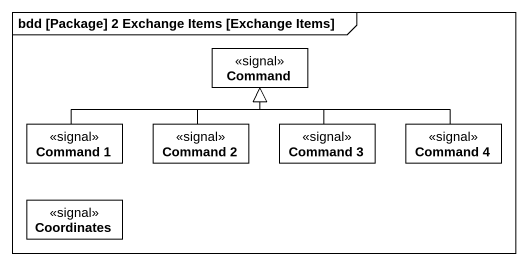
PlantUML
@startuml
mainframe bdd [Package] 2 Exchange Items [Exchange Items]
hide circle
hide empty members
class Command <<signal>>
class "Command 1" as Command_1 <<signal>>
class "Command 2" as Command_2 <<signal>>
class "Command 3" as Command_3 <<signal>>
class "Command 4" as Command_4 <<signal>>
class Coordinates <<signal>>
Command_1 -right-|> Command
Command_2 -up-|> Command
Command_3 -up-|> Command
Command_4 -left-|> Command
@enduml
